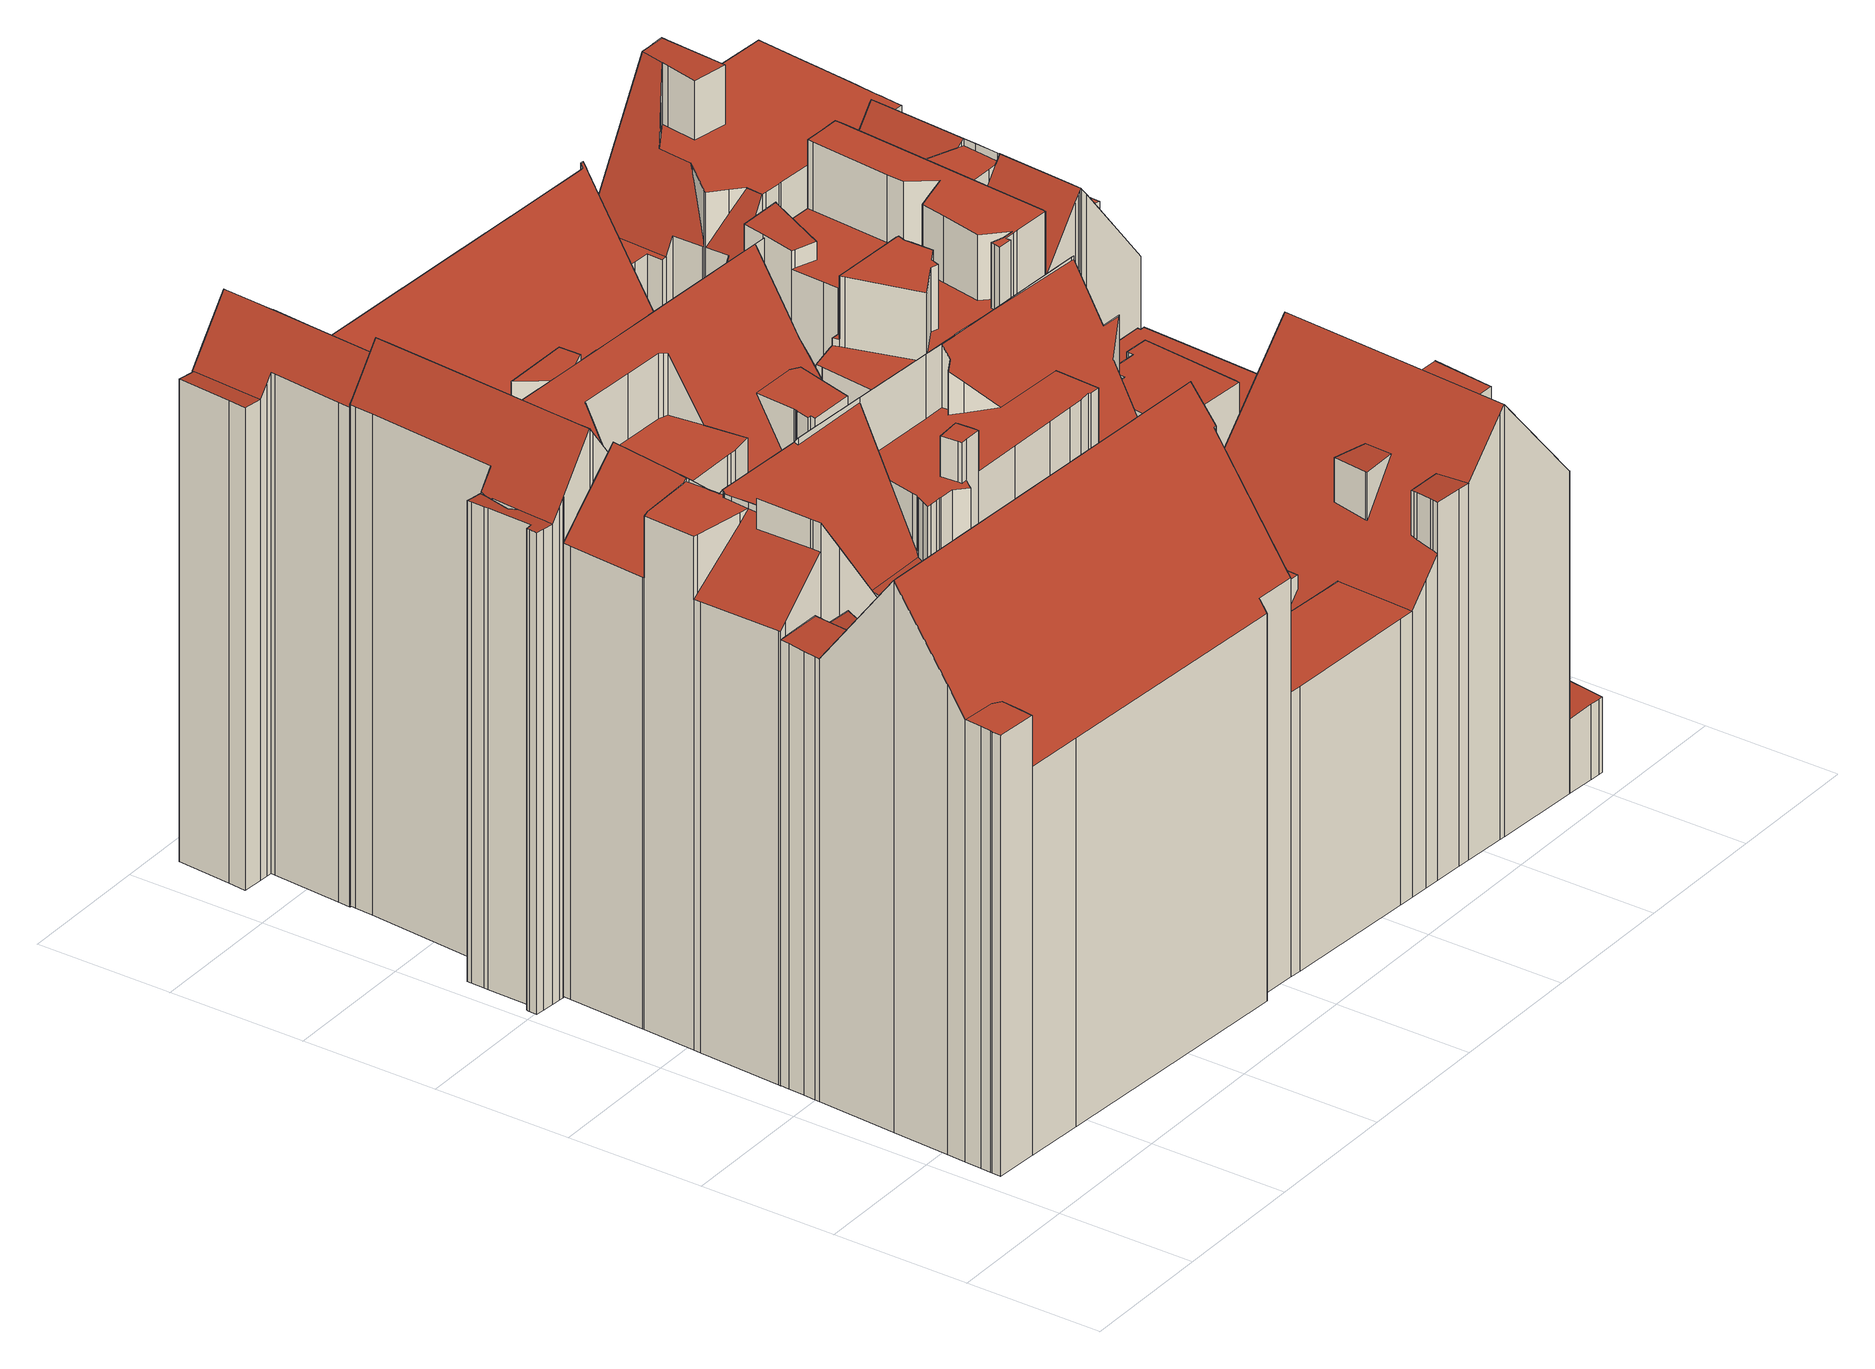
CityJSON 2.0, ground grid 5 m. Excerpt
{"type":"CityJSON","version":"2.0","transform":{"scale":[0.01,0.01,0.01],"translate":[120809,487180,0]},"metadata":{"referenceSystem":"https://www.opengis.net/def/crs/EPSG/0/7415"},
"CityObjects":{
"building1":{"type":"Building","attributes":{"dak_type":"slanted","data_area":210.76,"data_coverage":0.915,"geconstateerd":false,"gid":16989289,"h_dak_50p":15.91,"h_dak_70p":17.53,"h_dak_max":20.95,"h_dak_min":1.44,"h_maaiveld":0.892,"kas_warenhuis":false,"lod11_replace":false,"ondergronds_type":"above ground","oorspronkelijkbouwjaar":1005,"pw_actueel":"yes","pw_bron":"ahn3","reconstructie_methode":"tudelft3d-geoflow","reconstruction_skipped":false,"rmse_lod12":4.24,"rmse_lod13":2.65,"rmse_lod22":0.837,"rn":1,"status":"Pand in gebruik","t_run":390.09,"val3dity_codes_lod12":"[]","val3dity_codes_lod13":"[]","val3dity_codes_lod22":"[104]"},"children":["building1-1"]},
"building1-1":{"type":"BuildingPart","parents":["building1"],"geometry":[{"type":"MultiSurface","lod":"2.2","boundaries":[[[0,1,2,3,4,5,6,7,8,9,10,11,12,13,14,15,16,17,18,19,20,21,22,23,24,25,26,27,28,29,30,31,32,33,34,35,36,37,38,39,40,41,42,43,44,45,46,47,48,49,50,51,52,53,54,55,56,57,58,59,60,61,62,63,64,65,66,67]],[[68,10,9,69]],[[70,71,24,23,72]],[[73,74,75,76]],[[77,78,79,80]],[[81,44,43,82,83]],[[69,9,8,84]],[[85,86,38,37,87]],[[88,89,90,91]],[[92,93,94,90]],[[93,19,18,95]],[[96,15,14,97]],[[95,18,17,98]],[[99,46,45,100]],[[101,102,97,103]],[[103,97,14,13,104]],[[105,39,38,86]],[[106,16,15,96]],[[98,17,16,106]],[[107,50,49,108]],[[109,51,50,107]],[[110,41,40,111]],[[112,29,28,113]],[[114,57,56,115]],[[116,60,59,117]],[[118,119,120]],[[108,49,48,74,73]],[[121,35,34,122]],[[83,82,123,124]],[[124,123,125,126]],[[127,128,129]],[[130,61,60,116]],[[122,34,33,131]],[[131,33,32,132,133]],[[134,12,11,135]],[[135,11,10,68]],[[136,137,138,139]],[[132,32,31,140]],[[139,138,71,70]],[[141,25,24,71]],[[72,23,22,142]],[[143,90,144]],[[90,94,102,101]],[[115,56,55,145]],[[117,59,58,146]],[[147,148,62,61,130]],[[149,150,151]],[[104,13,12,134]],[[150,149,152,153]],[[84,8,7,154]],[[155,67,66,156]],[[157,52,51,109]],[[78,77,158]],[[159,6,5,79]],[[160,159,161,162]],[[163,164,154,165]],[[165,154,7,6,159,160]],[[166,167,4,3,168]],[[126,125,167,166]],[[80,79,5,4,167]],[[168,3,2,169]],[[82,43,42,170]],[[170,42,41,110]],[[171,30,29,112]],[[172,173,174,175]],[[140,31,30,171]],[[113,28,27,176]],[[133,132,137,136]],[[177,178,119,118]],[[162,161,164,163]],[[179,180,181,182]],[[183,184,185,186]],[[186,185,180,179]],[[187,188,189]],[[190,191,64,63,192]],[[175,174,148,147]],[[193,65,64,191]],[[192,63,62,148]],[[194,195,89,88]],[[196,21,20,197]],[[195,194,198]],[[142,22,21,196]],[[199,26,25,141]],[[176,27,26,199]],[[200,201,184,183]],[[188,187,201,200]],[[202,36,35,121]],[[146,58,57,114]],[[203,204,173,172]],[[205,206,207]],[[153,152,178,177]],[[182,181,86,85]],[[87,37,36,202]],[[208,0,67,155]],[[156,66,65,193]],[[209,1,0,208]],[[169,2,1,209]],[[128,127,191,190]],[[100,45,44,81]],[[145,55,54,210]],[[211,53,52,157]],[[210,54,53,211]],[[111,40,39,105]],[[212,213,214]],[[76,75,213,212]],[[74,48,47,215]],[[215,47,46,99]],[[207,206,216,217]],[[217,216,204,203]],[[197,20,19,93,92]],[[106,96,97,102,94,93,95,98]],[[108,73,76,212,214,218,219,211,157,109,107]],[[167,125,123,82,170,110,111,220,221,222,158,77,80]],[[153,177,118,120,151,150]],[[154,164,161,159,79,78,158,222,221,220,111,105,86,181,180,185,184,201,187,189,223,224,202,121,122,225,226,134,135,68,69,84],[178,152,149,151,120,119]],[[162,163,165,160]],[[198,194,88,227,144]],[[176,199,141,71,138,137,132,140,171,112,113]],[[188,200,183,186,179,182,85,87,202,224,223,189]],[[117,146,114,115,228,229,205,207,217,203,172,175,147,130,116]],[[206,205,229,228,115,145,230,231,168,169,209,208,155,156,193,191,127,129,216]],[[214,213,75,74,215,99,100,81,83,124,126,166,168,231,230,145,210,211,219,218]],[[190,192,148,174,173,204,216,129,128]],[[197,92,90,89,195,198,144,90,101,103,104,134,226,225,122,131,133,136,139,70,72,142,196]]],"semantics":{"surfaces":[{"type":"GroundSurface"},{"type":"WallSurface","on_footprint_edge":true},{"type":"WallSurface","on_footprint_edge":false},{"type":"RoofSurface"}],"values":[0,1,1,2,2,1,1,1,2,2,1,1,1,1,2,1,1,1,1,1,1,1,1,1,1,2,1,1,2,2,2,1,1,1,1,1,2,1,2,1,1,2,2,1,1,1,2,1,2,1,1,1,2,1,2,2,1,1,2,1,1,1,1,1,2,1,1,2,2,2,2,2,2,2,1,2,1,1,2,1,2,1,1,1,2,2,1,1,2,2,2,2,1,1,1,1,1,2,1,1,1,1,1,2,2,1,1,2,2,1,3,3,3,3,3,3,3,3,3,3,3,3,3,3]}}]},
"building2":{"type":"Building","attributes":{"dak_type":"slanted","data_area":199.81,"data_coverage":0.875,"geconstateerd":false,"gid":16989379,"h_dak_50p":15.68,"h_dak_70p":17.5,"h_dak_max":20.06,"h_dak_min":6.24,"h_maaiveld":0.885,"kas_warenhuis":false,"lod11_replace":false,"ondergronds_type":"above ground","oorspronkelijkbouwjaar":1005,"pw_actueel":"yes","pw_bron":"ahn3","reconstructie_methode":"tudelft3d-geoflow","reconstruction_skipped":false,"rmse_lod12":3.67,"rmse_lod13":1.91,"rmse_lod22":0.669,"rn":1,"status":"Pand in gebruik","t_run":453.06,"val3dity_codes_lod12":"[]","val3dity_codes_lod13":"[]","val3dity_codes_lod22":"[]"},"children":["building2-1"]},
"building2-1":{"type":"BuildingPart","parents":["building2"],"geometry":[{"type":"Solid","lod":"2.2","boundaries":[[[[232,233,234,235,236,237,238,239,240,241,242,243,244,245,246,247,248,249,250,251,252,253,254,255,256,257,258,259,260,261,262,263,264,265,266,267,268,269,270,271,272,273,274,275,276,277,278,279,280,281,282,283,284,285,286,287,288,289,290,291,292,293,294,295,296,297,298,299,300,301,302]],[[303,270,269,304]],[[305,296,295,306]],[[307,308,306,309]],[[310,264,263,311]],[[312,298,297,313]],[[314,292,291,315]],[[316,284,283,317]],[[318,251,250,319]],[[315,291,290,320]],[[321,289,288,322]],[[323,275,274,324]],[[317,283,282,325]],[[326,327,328]],[[327,326,329,330]],[[331,278,277,332]],[[330,329,271,270,303]],[[333,273,272,334]],[[324,274,273,333]],[[334,272,271,329]],[[335,276,275,323]],[[332,277,276,335]],[[336,281,280,337]],[[338,252,251,318]],[[339,340,341]],[[308,307,328]],[[342,293,292,314]],[[343,294,293,342]],[[344,343,345,346]],[[346,345,337,347]],[[325,282,281,336]],[[348,279,278,331]],[[347,337,280,279,348]],[[349,286,285,350]],[[351,352,304,353]],[[354,355,237,236,356,357]],[[358,359,355,354]],[[353,304,269,268,360]],[[361,267,266,362]],[[363,364,365,366]],[[367,368,369]],[[360,268,267,361]],[[370,371,372,373]],[[374,375,376,377]],[[378,379,375,374]],[[380,381,382,383]],[[384,261,260,382]],[[385,386,387]],[[388,389,390,391]],[[392,242,241,393]],[[394,243,242,392]],[[395,299,298,312]],[[313,297,296,305]],[[309,306,295,294,343,344]],[[393,241,240,396]],[[397,254,253,398]],[[399,287,286,349]],[[377,376,400,401]],[[401,400,396,402]],[[402,396,240,239,403]],[[391,390,404,405]],[[406,257,256,407]],[[398,253,252,338]],[[386,385,381,380]],[[408,409,410,411]],[[366,365,371,370]],[[412,413,414,415]],[[416,417,418,419]],[[403,239,238,389,388]],[[420,421,246,245,422,423]],[[424,247,246,421]],[[411,410,421,420]],[[425,426,427]],[[428,429,430,431]],[[389,238,237,355]],[[432,433,359,358]],[[434,435,436,426,425]],[[437,438,427]],[[439,440,441]],[[442,443,444]],[[373,372,445,446]],[[419,418,255,254,397]],[[407,256,255,418]],[[447,448,449]],[[319,250,249,450]],[[368,367,451]],[[436,435,452]],[[320,290,289,321]],[[453,259,258,448,447]],[[454,248,247,424]],[[450,249,248,454]],[[409,408,452]],[[455,456,457,458]],[[459,460,461,462]],[[415,414,460,459]],[[340,339,463,464]],[[405,404,465,466]],[[467,244,243,394]],[[322,288,287,399]],[[462,461,468,469]],[[470,471,472,473]],[[446,445,379,378]],[[473,472,417,416]],[[474,475,476,477]],[[475,478,479,480]],[[471,470,481]],[[482,262,261,384]],[[311,263,262,482]],[[483,265,264,310]],[[350,285,284,316]],[[362,266,265,483]],[[484,485,486,487]],[[488,489,487,490]],[[491,492,429,428]],[[493,491,494,495]],[[496,497,489,488]],[[498,302,301,499]],[[500,232,302,498]],[[431,430,501,502]],[[499,301,300,503]],[[383,382,260,259,453]],[[448,258,257,406]],[[364,363,504]],[[443,442,504]],[[440,439,442]],[[477,476,369]],[[466,465,505]],[[433,432,506]],[[507,508,509,510]],[[502,501,508,507]],[[503,300,299,395]],[[435,434,511]],[[352,351,451]],[[512,513,497,496]],[[490,487,486,492,491,493]],[[514,234,233,515]],[[515,233,232,500]],[[516,517,518,519]],[[519,518,520]],[[521,522,478,475,474]],[[480,479,517,516]],[[523,524,525]],[[526,527,524,523]],[[510,509,527,526]],[[423,422,528,529]],[[422,245,244,467]],[[529,528,530,531]],[[531,530,445]],[[532,235,234,514]],[[356,236,235,532]],[[469,468,533,534]],[[534,533,485,484]],[[495,494,535,536]],[[536,535,537,538]],[[538,537,513,512]],[[357,356,539,540]],[[541,542,543,413,412]],[[540,539,543,542]],[[544,545,542,541]],[[546,547,548,549]],[[549,548,545,544]],[[458,457,547,546]],[[550,463,551]],[[456,455,551]],[[438,437,441]],[[464,463,550,522,521]],[[316,317,325,336,337,345,343,342,314,315,320,321,322,399,349,350]],[[309,344,346,347,348,331,332,335,323,324,333,334,329,326,328,307]],[[477,369,368,451,351,353,360,361,362,483,310,311,482,384,382,381,385,387,552,553,449,448,406,407,418,417,472,471,481,438,441,440,554,341,340,464,521,474]],[[435,511,555,556,398,338,318,319,450,454,424,421,410,409,452]],[[473,416,419,397,398,556,555,511,434,425,427,438,481,470]],[[449,553,552,387,386,380,383,453,447]],[[364,504,442,439,441,437,427,426,436,452,408,411,420,423,529,531,445,372,371,365]],[[374,377,401,402,403,388,391,405,466,505,557,558,444,443,504,363,366,370,373,446,378]],[[433,506,559,548,547,457,456,551,463,339,341,554,440,442,444,558,557,505,465,404,390,389,355,359]],[[445,530,528,422,467,394,392,393,396,400,376,375,379]],[[486,485,533,468,461,460,414,413,543,539,356,532,514,515,500,498,499,503,395,312,313,305,306,308,328,327,330,303,304,352,451,367,369,476,475,480,516,519,520,560,525,524,527,509,508,501,430,429,492]],[[538,512,496,488,490,493,495,536]],[[357,540,542,545,548,559,506,432,358,354]],[[546,549,544,541,412,415,459,462,469,534,484,487,489,497,513,537,535,494,491,428,431,502,507,510,526,523,525,560,520,518,517,479,478,522,550,551,455,458]]]],"semantics":{"surfaces":[{"type":"GroundSurface"},{"type":"WallSurface","on_footprint_edge":true},{"type":"WallSurface","on_footprint_edge":false},{"type":"RoofSurface"}],"values":[[0,1,1,2,1,1,1,1,1,1,1,1,1,2,2,1,1,1,1,1,1,1,1,1,2,2,1,1,2,2,1,1,1,1,2,1,2,1,1,2,2,1,2,2,2,2,1,2,2,1,1,1,1,1,1,1,1,2,2,1,2,1,1,2,2,2,2,2,1,1,1,2,2,2,1,2,2,2,2,2,2,1,1,2,1,2,2,1,1,1,1,2,2,2,2,2,2,1,1,2,2,2,2,2,2,2,1,1,1,1,1,2,2,2,2,2,1,1,2,1,1,1,2,2,2,2,2,2,2,2,1,2,2,2,2,1,1,2,2,2,2,2,2,2,2,1,2,2,1,1,2,2,2,2,2,2,2,2,2,2,2,2,2,2,2,2,3,3,3,3,3,3,3,3,3,3,3,3,3,3]]}}]},
"building3":{"type":"Building","attributes":{"dak_type":"slanted","data_area":208.87,"data_coverage":0.884,"geconstateerd":false,"gid":16989397,"h_dak_50p":15.96,"h_dak_70p":17.57,"h_dak_max":20.98,"h_dak_min":1.79,"h_maaiveld":0.831,"kas_warenhuis":false,"lod11_replace":false,"ondergronds_type":"above ground","oorspronkelijkbouwjaar":1760,"pw_actueel":"yes","pw_bron":"ahn3","reconstructie_methode":"tudelft3d-geoflow","reconstruction_skipped":false,"rmse_lod12":3.28,"rmse_lod13":2.47,"rmse_lod22":0.468,"rn":1,"status":"Pand in gebruik","t_run":621.15,"val3dity_codes_lod12":"[]","val3dity_codes_lod13":"[]","val3dity_codes_lod22":"[]"},"children":["building3-1"]},
"building3-1":{"type":"BuildingPart","parents":["building3"],"geometry":[{"type":"Solid","lod":"2.2","boundaries":[[[[561,562,563,564,565,566,567,568,569,570,571,572,573,574,575,576,577,578,579,580,581,582,583,584,585,586,587,588,589,590,591,592,593,594,595,596,597,598,599,600,601,602,603,604,605,606,607,608,609,610,611,612,613,614,615,616,617,618,619,620,621,622,623,624,625,626,627,628,629,630,631,632,633,634,635,636,637,638,639,640,641,642,643,644,645,646,647,648,649,650,651,652,653,654,655,656,657,658,659,660,661,662,663,664,665,666,667,668,669],[670,671,672]],[[673,577,576,674]],[[675,578,577,673]],[[676,677,678]],[[679,660,659,680]],[[681,563,562,682]],[[683,666,665,684]],[[685,686,642,641,687]],[[688,689,690]],[[691,598,597,692]],[[693,619,618,694]],[[695,696,636,635,697]],[[698,630,629,699]],[[700,701,702]],[[703,704,705,706]],[[707,594,593,708,709]],[[710,607,606,711]],[[712,588,587,713]],[[714,715,716,717]],[[718,719,720,721]],[[677,676,722,723]],[[724,624,623,725]],[[726,698,727,728]],[[729,599,598,691]],[[730,731,696,695]],[[732,733,704,703]],[[734,735,736,737]],[[738,739,678]],[[740,661,660,679]],[[741,742,743]],[[744,745,746,747]],[[748,574,573,746]],[[749,570,569,750]],[[723,722,751,752]],[[753,754,755,756]],[[757,582,581,754,753]],[[754,581,580,758]],[[759,760,761,762]],[[763,764,760,759]],[[764,565,564,761]],[[765,766,767,768]],[[768,767,595,594,707]],[[769,770,676]],[[770,769,654,653,771]],[[772,773,774]],[[775,772,776]],[[777,644,643,778]],[[779,571,570,749]],[[750,569,568,780]],[[781,712,782,783]],[[784,589,588,712,781]],[[709,708,785,786]],[[708,593,592,787]],[[788,648,647,789]],[[790,791,639,638,792]],[[692,597,596,793]],[[794,795,689,688]],[[796,600,599,729]],[[797,798,799]],[[800,609,608,801]],[[802,610,609,800]],[[803,602,601,804]],[[801,608,607,710]],[[684,665,664,805]],[[805,664,663,806]],[[682,562,561,807]],[[808,603,602,803]],[[680,659,658,809]],[[747,746,573,572,810]],[[810,572,571,779]],[[811,812,813,814]],[[815,816,817,818]],[[819,820,816,815]],[[821,822,823]],[[824,825,826,827]],[[828,829,825,824]],[[830,831,832]],[[833,834,835,836]],[[837,838,690]],[[839,840,841,842]],[[843,844,845,846]],[[847,667,666,683]],[[848,662,661,740]],[[849,850,851,852]],[[853,669,668,854]],[[806,663,662,848]],[[855,651,650,856]],[[752,751,857,858]],[[858,857,859,860]],[[827,826,820,819]],[[789,647,646,817]],[[818,817,646,645,861,862]],[[831,830,829,828]],[[840,839,702]],[[756,755,812,811]],[[699,629,628,863]],[[864,865,866,867]],[[862,861,868,869]],[[861,645,644,777]],[[870,871,872]],[[865,864,872]],[[814,813,686,685]],[[873,874,875,876]],[[687,641,640,877]],[[878,879,798,797]],[[880,611,610,802]],[[881,612,611,880]],[[882,883,759]],[[884,885,886,887]],[[694,618,617,888]],[[889,890,888,891]],[[892,620,619,693]],[[893,590,589,784]],[[786,785,844,843]],[[894,591,590,893]],[[674,576,575,895]],[[896,897,838,837]],[[898,899,900,901]],[[902,903,745,744]],[[904,905,906,907]],[[908,909,910,883,882]],[[899,670,672,733,732]],[[911,616,615,912]],[[780,568,567,913]],[[914,915,916,917]],[[713,587,586,918]],[[783,782,915,914]],[[919,920,834,833]],[[921,632,631,922]],[[877,640,639,791]],[[923,778,643,642,686]],[[924,925,731,730]],[[926,585,584,927]],[[928,929,920,919]],[[836,835,930,931]],[[885,932,890,889]],[[933,657,656,719,718]],[[934,787,592,591,894]],[[917,916,787,934]],[[935,936,937,932,885,884]],[[883,910,850,849]],[[938,939,940,941]],[[942,943,605,604,944]],[[706,705,943,942]],[[901,900,879,878]],[[922,631,630,698,726]],[[945,627,626,946]],[[947,625,624,724]],[[863,628,627,945]],[[804,601,600,796]],[[948,655,654,769]],[[946,626,625,947]],[[949,950,937,936]],[[936,935,951]],[[711,606,605,943]],[[931,930,715,714]],[[809,658,657,933]],[[719,656,655,948]],[[918,586,585,926]],[[952,953,929,928]],[[954,955,925,924]],[[956,957,958,959]],[[959,958,955,954]],[[960,634,633,961]],[[697,635,634,960]],[[961,633,632,921]],[[854,668,667,847]],[[852,851,909,908]],[[962,637,636,696]],[[807,561,669,853]],[[963,964,965,966]],[[758,580,579,965]],[[721,720,743]],[[867,866,905,904]],[[967,968,774]],[[869,868,822,821]],[[941,940,969,970]],[[846,845,939,938]],[[971,621,620,892]],[[860,859,773,772,775]],[[972,788,968,967]],[[891,888,617,616,911]],[[950,622,621,971]],[[725,623,622,950,949]],[[966,965,579,578,675]],[[907,906,964,963]],[[793,596,595,767]],[[973,974,975,766,765]],[[976,794,974,973]],[[876,875,897,896]],[[927,584,583,977,978]],[[977,583,582,757]],[[978,977,979,716]],[[717,716,979,980,981]],[[944,604,603,808]],[[733,672,671,982]],[[983,982,671,670,899,898]],[[984,614,613,985]],[[985,613,612,881]],[[701,700,975,974]],[[903,902,986]],[[842,841,874,873]],[[987,912,615,614,984,988]],[[742,741,986]],[[871,870,778,923]],[[989,990,791,790]],[[981,980,991,992,993]],[[992,991,990,989]],[[993,992,994,995]],[[996,997,953,952]],[[998,999,997,996]],[[995,994,999,998]],[[728,727,1000,1001]],[[856,650,649,1002]],[[1002,649,648,788,972]],[[1001,1000,795,794,976]],[[895,575,574,748]],[[1003,652,651,855]],[[988,984,982,983]],[[887,886,1004,1005]],[[739,738,1006,1007]],[[1005,1004,1008,1009]],[[1009,1008,912,987]],[[771,653,652,1003]],[[1010,1011,1012,1013]],[[1014,1015,1011,1010]],[[1016,1017,1015,1014]],[[1013,1012,1017,1016]],[[792,638,637,962]],[[1018,1019,957,956]],[[970,969,1019,1018]],[[1007,1006,735,734]],[[737,736,1020,1021]],[[1021,1020,776]],[[762,761,564,563,681]],[[1022,566,565,764,763]],[[913,567,566,1022]],[[764,761,760]],[[853,854,847,683,684,805,806,848,1023,1024,852,908,882,759,762,681,682,807]],[[783,914,917,934,894,893,784,781]],[[887,1005,1009,987,988,983,898,901,878,797,799,1025,1026,951,935,884]],[[846,938,941,970,1018,956,959,954,924,730,695,697,960,961,921,922,726,728,1001,976,973,765,768,707,709,786,843]],[[909,851,850,910]],[[869,821,823,1027,832,831,828,824,827,819,815,818,862]],[[950,971,892,693,694,888,890,932,937]],[[964,906,905,866,865,872,871,923,686,813,812,755,754,758,965]],[[690,838,897,875,874,841,840,702,701,974,794,688]],[[1028,842,873,876,896,1029,946,947,724,725,949,936,951,1026,1025,799,798,879,900,899,732,703,706,942,944,808,803,804,796,729]],[[691,692,793,767,766,975,700,702,839,842,1028,729]],[[1030,1031,1032,1033,1034,1035,1036,809,933,718,721,743,742,986,902,744,747,810,1037,1038]],[[864,867,904,907,963,1039,1040,1041,1042,1043,1044,1045,1046,1047,1048,1049,741,743,720,719,948,769,676,678,739,1007,734,737,1021,776,772,774,968,788,789,817,816,820,826,825,829,830,832,1027,823,822,868,861,777,778,870,872]],[[990,991,980,979,977,757,753,756,811,814,685,687,877,791]],[[995,998,996,952,928,919,833,836,931,714,717,981,993]],[[946,1029,896,837,690,689,795,1000,727,698,699,863,945]],[[1003,855,856,1002,972,967,774,773,859,857,751,722,676,770,771]],[[1045,1044,1043,1042,1041,1040,1039,963,966,675,673,674,895,748,746,745,903,986,741,1049,1048,1047,1046],[1017,1012,1011,1015]],[[982,984,985,881,880,802,800,801,710,711,943,705,704,733]],[[1008,1004,886,885,889,891,911,912]],[[1013,1016,1014,1010]],[[1019,969,940,939,845,844,785,708,787,916,915,782,712,713,918,926,927,978,716,715,930,835,834,920,929,953,997,999,994,992,989,790,792,962,696,731,925,955,958,957]],[[738,678,677,723,752,858,860,775,776,1020,736,735,1006]],[[1024,1023,848,740,679,680,809,1036,1035,1034,1033,1032,1031,1030,1038,1037,810,779,749,750,780,913,1022,763,759,883,849,852]]]],"semantics":{"surfaces":[{"type":"GroundSurface"},{"type":"WallSurface","on_footprint_edge":true},{"type":"WallSurface","on_footprint_edge":false},{"type":"RoofSurface"}],"values":[[0,1,1,2,1,1,1,1,2,1,1,1,1,2,2,1,1,1,2,2,2,1,2,1,2,2,2,2,1,2,2,1,1,2,2,1,1,2,2,1,2,1,2,1,2,2,1,1,1,2,1,2,1,1,1,1,2,1,2,1,1,1,1,1,1,1,1,1,1,1,2,2,2,2,2,2,2,2,2,2,2,1,1,2,1,1,1,2,2,2,1,1,2,2,2,1,2,2,1,2,2,2,2,1,2,1,1,2,2,1,2,1,1,2,1,1,2,2,2,2,2,1,1,1,2,1,2,2,1,1,1,2,1,2,2,2,1,1,2,2,2,2,1,2,2,1,1,1,1,1,1,1,2,2,1,2,1,1,1,2,2,2,2,1,1,1,1,2,1,1,2,1,2,2,2,2,2,2,1,2,2,1,1,1,1,2,1,2,2,2,1,1,2,2,1,1,1,1,1,2,2,2,1,2,2,2,2,2,2,2,2,2,2,1,1,2,1,1,2,2,2,2,2,1,2,2,2,2,1,2,2,2,2,2,1,1,1,3,3,3,3,3,3,3,3,3,3,3,3,3,3,3,3,3,3,3,3,3,3,3,3,3]]}}]},
"building4":{"type":"Building","attributes":{"dak_type":"slanted","data_area":130.17,"data_coverage":0.821,"geconstateerd":false,"gid":16989395,"h_dak_50p":16.75,"h_dak_70p":17.5,"h_dak_max":20.63,"h_dak_min":3.57,"h_maaiveld":0.771,"kas_warenhuis":false,"lod11_replace":false,"ondergronds_type":"above ground","oorspronkelijkbouwjaar":1740,"pw_actueel":"yes","pw_bron":"ahn3","reconstructie_methode":"tudelft3d-geoflow","reconstruction_skipped":false,"rmse_lod12":3.23,"rmse_lod13":1.93,"rmse_lod22":0.329,"rn":1,"status":"Pand in gebruik","t_run":379.71,"val3dity_codes_lod12":"[]","val3dity_codes_lod13":"[]","val3dity_codes_lod22":"[]"},"children":["building4-1"]},
"building4-1":{"type":"BuildingPart","parents":["building4"],"geometry":[{"type":"Solid","lod":"2.2","boundaries":[[[[1050,1051,1052,1053,1054,1055,1056,1057,1058,1059,1060,1061,1062,1063,1064,1065,1066,1067,1068,1069,1070,1071,1072,1073,1074,1075,1076,1077,1078,1079,1080,1081,1082,1083,1084,1085,1086,1087,1088,1089,1090,1091,1092,1093,1094,1095,1096,1097,1098,1099,1100,1101,1102,1103,1104,1105,1106,1107,1108,1109,1110,1111,1112,1113,1114,1115,1116,1117,1118,1119,1120,1121,1122,1123,1124,1125,1126,1127,1128,1129,1130]],[[1131,1056,1055,1132]],[[1132,1055,1054,1133]],[[1134,1135,1136,1137,1138]],[[1135,1059,1058,1139]],[[1140,1141,1142,1143]],[[1144,1107,1106,1142]],[[1145,1130,1129,1146]],[[1147,1148,1149,1150]],[[1146,1129,1128,1151]],[[1152,1089,1088,1153]],[[1153,1088,1087,1154]],[[1155,1064,1063,1156]],[[1157,1127,1126,1158]],[[1159,1086,1085,1160]],[[1160,1085,1084,1161]],[[1162,1095,1094,1163]],[[1164,1082,1081,1165]],[[1166,1072,1071,1167]],[[1168,1169,1170,1171]],[[1172,1173,1174,1175]],[[1176,1116,1115,1177]],[[1178,1076,1075,1179]],[[1175,1174,1158]],[[1180,1181,1182,1183]],[[1158,1126,1125,1184]],[[1151,1128,1127,1157]],[[1185,1120,1119,1186,1187]],[[1188,1102,1101,1149]],[[1189,1190,1191]],[[1192,1193,1194]],[[1154,1087,1086,1159]],[[1195,1196,1197,1198]],[[1199,1103,1102,1188]],[[1200,1201,1202,1203]],[[1204,1124,1123,1205]],[[1206,1077,1076,1178]],[[1207,1070,1069,1208]],[[1209,1210,1211,1212]],[[1133,1054,1053,1213]],[[1214,1057,1056,1131]],[[1215,1061,1060,1216]],[[1138,1137,1217]],[[1216,1060,1059,1135,1134]],[[1218,1219,1190,1189]],[[1139,1058,1057,1214]],[[1220,1221,1109,1108,1222,1223]],[[1224,1225,1221,1220]],[[1222,1108,1107,1144]],[[1226,1227,1225,1224]],[[1228,1097,1096,1229]],[[1230,1231,1232,1233]],[[1234,1090,1089,1152]],[[1235,1236,1237,1238]],[[1212,1211,1239,1240]],[[1241,1242,1219,1218]],[[1243,1244,1245]],[[1246,1062,1061,1215]],[[1247,1065,1064,1155]],[[1233,1232,1248,1249]],[[1250,1251,1231,1230]],[[1223,1222,1141,1140]],[[1252,1117,1116,1176]],[[1177,1115,1114,1253]],[[1254,1112,1111,1255]],[[1253,1114,1113,1256]],[[1186,1119,1118,1196,1195]],[[1187,1186,1257,1258]],[[1249,1248,1148,1147]],[[1259,1104,1103,1199]],[[1260,1105,1104,1259]],[[1261,1262,1099,1098,1263]],[[1264,1265,1266,1267]],[[1183,1182,1262,1261]],[[1244,1243,1268]],[[1137,1136,1210,1209]],[[1269,1080,1079,1270]],[[1271,1092,1091,1170]],[[1238,1237,1169,1168]],[[1171,1170,1091,1090,1234]],[[1163,1094,1093,1239]],[[1240,1239,1093,1092,1271]],[[1272,1068,1067,1273]],[[1274,1074,1073,1275]],[[1275,1073,1072,1166]],[[1143,1142,1106,1105,1260]],[[1276,1122,1121,1277]],[[1273,1067,1066,1278]],[[1277,1121,1120,1185]],[[1279,1100,1099,1262]],[[1278,1066,1065,1247]],[[1258,1257,1280,1281]],[[1156,1063,1062,1246]],[[1282,1050,1130,1145]],[[1283,1284,1285,1286]],[[1193,1192,1242,1241]],[[1167,1071,1070,1207,1287]],[[1287,1207,1288,1289]],[[1290,1282,1173,1172]],[[1184,1125,1124,1204]],[[1281,1280,1201,1200]],[[1291,1292,1293,1294]],[[1256,1113,1112,1254]],[[1255,1111,1110,1295]],[[1296,1297,1181,1180]],[[1150,1149,1101,1100,1279]],[[1161,1084,1083,1298]],[[1165,1081,1080,1269]],[[1270,1079,1078,1299]],[[1298,1083,1082,1164]],[[1299,1078,1077,1206]],[[1179,1075,1074,1274]],[[1300,1301,1265,1264]],[[1302,1303,1304,1305]],[[1305,1304,1297,1296]],[[1267,1266,1303,1302]],[[1263,1098,1097,1228]],[[1205,1123,1122,1276]],[[1306,1307,1284,1283]],[[1213,1053,1052,1308]],[[1309,1310,1191]],[[1311,1312,1051,1050,1282,1290]],[[1286,1285,1312,1311]],[[1308,1052,1051,1312]],[[1301,1300,1313]],[[1307,1306,1314]],[[1289,1288,1310,1309]],[[1294,1293,1227,1226]],[[1208,1069,1068,1272]],[[1203,1202,1251,1250]],[[1295,1110,1109,1221]],[[1198,1197,1292,1291]],[[1196,1118,1117,1252]],[[1229,1096,1095,1162]],[[1236,1235,1194]],[[1141,1222,1144,1142]],[[1240,1271,1170,1169,1237,1236,1194,1193,1241,1218,1315,1316,1317,1318,1217,1137,1209,1212]],[[1173,1282,1145,1146,1151,1157,1158,1174]],[[1298,1164,1319,1159,1160,1161]],[[1179,1274,1275,1320,1245,1244,1268,1321,1152,1153,1154,1159,1319,1164,1165,1269,1270,1299,1206,1178]],[[1263,1228,1229,1322,1267,1302,1305,1296,1180,1183,1261]],[[1323,1314,1306,1283,1286,1311,1290,1172,1175,1158,1184,1204,1205,1276,1277,1185,1187,1258,1281,1200,1203,1250,1230,1233,1249,1147,1150,1279,1262,1182,1181,1297,1304,1303,1266,1265,1301,1313]],[[1133,1324,1325,1326,1163,1239,1211,1210,1136,1135,1139,1214,1131,1132]],[[1309,1191,1190,1219,1242,1192,1194,1235,1238,1168,1171,1234,1152,1321,1268,1243,1245,1320,1275,1166,1167,1287,1289]],[[1323,1313,1300,1264,1267,1322,1229,1162,1163,1326,1325,1324,1133,1213,1308,1312,1285,1284,1307,1314]],[[1202,1201,1280,1257,1186,1195,1198,1291,1294,1226,1224,1220,1223,1140,1143,1260,1259,1199,1188,1149,1148,1248,1232,1231,1251]],[[1191,1310,1288,1207,1208,1272,1273,1278,1247,1155,1156,1246,1215,1216,1134,1138,1217,1318,1317,1316,1315,1218,1189]],[[1293,1292,1197,1196,1252,1176,1177,1253,1256,1254,1255,1295,1221,1225,1227]]]],"semantics":{"surfaces":[{"type":"GroundSurface"},{"type":"WallSurface","on_footprint_edge":true},{"type":"WallSurface","on_footprint_edge":false},{"type":"RoofSurface"}],"values":[[0,1,1,2,1,2,1,1,2,1,1,1,1,1,1,1,1,1,1,2,2,1,1,2,2,1,1,1,1,2,2,1,2,1,2,1,1,1,2,1,1,1,2,1,2,1,1,2,1,2,1,2,1,2,2,2,2,1,1,2,2,2,1,1,1,1,1,2,2,1,1,1,2,2,2,2,1,1,2,1,1,1,1,1,1,1,1,1,1,1,1,2,1,1,2,2,1,2,2,1,2,2,1,1,2,1,1,1,1,1,1,1,2,2,2,2,1,1,2,1,2,1,2,1,2,2,2,2,1,2,1,2,1,1,2,3,3,3,3,3,3,3,3,3,3,3,3,3]]}}]}
},
"vertices":[
[1589,945,89],[1582,856,89],[1565,602,89],[1565,592,89],[1569,499,89],[1965,464,89],[1972,580,89],[1989,852,89],[1998,1001,89],[2019,1000,89],[2020,1010,89],[2021,1028,89],[2643,987,89],[2708,983,89],[2989,964,89],[3135,955,89],[3135,952,89],[3123,774,89],[2972,784,89],[2963,633,89],[2947,404,89],[2931,405,89],[2945,369,89],[2940,285,89],[2944,285,89],[2981,282,89],[3065,277,89],[3059,251,89],[3089,253,89],[3078,94,89],[3062,95,89],[3022,98,89],[2917,105,89],[2914,105,89],[2593,126,89],[2573,127,89],[2419,138,89],[2368,141,89],[2265,148,89],[2208,152,89],[2138,156,89],[2081,160,89],[1581,193,89],[1537,196,89],[1382,206,89],[1380,178,89],[1380,176,89],[433,238,89],[218,252,89],[61,262,89],[63,295,89],[63,301,89],[66,339,89],[69,401,89],[74,472,89],[86,682,89],[103,974,89],[104,991,89],[107,1035,89],[111,1095,89],[112,1126,89],[125,1125,89],[285,1115,89],[333,1111,89],[447,1104,89],[462,1103,89],[1594,1028,89],[1593,1012,89],[2020,1010,938],[2019,1000,938],[2944,285,1241],[2944,285,372],[2940,285,1246],[218,252,1687],[218,252,1500],[222,301,1569],[222,301,1689],[2106,451,1126],[2106,451,1072],[1965,464,907],[1965,464,1125],[1382,206,1539],[1537,196,1122],[1537,196,1538],[1998,1001,913],[2265,148,1462],[2265,148,1275],[2368,141,1458],[2926,416,1458],[2926,416,1274],[2951,634,1261],[2951,634,1458],[2963,633,1246],[2963,633,375],[2951,634,375],[2972,784,376],[3135,955,379],[2989,964,378],[3123,774,377],[1380,176,1496],[1380,178,1499],[2988,954,1242],[2988,954,378],[2989,964,1241],[2708,983,1587],[2208,152,1208],[3135,952,379],[63,295,1691],[61,262,1690],[63,301,1691],[2081,160,1127],[2138,156,1127],[3078,94,363],[3089,253,374],[104,991,1697],[103,974,1696],[112,1126,1708],[111,1095,1706],[2288,429,1460],[2288,429,1285],[2431,438,1452],[2573,127,1636],[2593,126,1659],[1538,217,1122],[1538,217,1568],[1558,500,1121],[1558,500,1968],[435,1082,1524],[435,1082,1654],[381,982,1664],[125,1125,1708],[2914,105,1263],[2917,105,359],[2917,105,1260],[2643,987,1667],[2021,1028,939],[2926,165,1253],[2926,165,363],[2938,246,369],[2938,246,1245],[3022,98,362],[2981,282,373],[2945,369,1246],[2951,634,1246],[2791,643,1457],[86,682,2093],[107,1035,1700],[285,1115,1712],[285,1115,1657],[2352,557,1353],[2352,557,1455],[2436,540,1451],[2305,566,1296],[2305,566,1457],[1989,852,911],[1593,1012,1528],[1594,1028,1505],[66,339,1693],[2153,447,1127],[1972,580,908],[1972,580,1125],[2114,571,1074],[2114,571,1126],[2133,838,1126],[2133,838,1080],[1989,852,1124],[1569,499,1968],[1569,499,1121],[1565,592,2099],[1565,602,2086],[1581,193,1122],[3062,95,362],[285,1086,1709],[285,1086,1659],[285,1091,1658],[285,1091,1710],[3059,251,373],[2288,435,1459],[2288,435,1286],[2270,178,1460],[2270,178,1280],[2269,170,1279],[2269,170,1461],[2283,250,1456],[2283,250,1290],[2281,238,1288],[2281,238,1457],[2301,262,1311],[2301,262,1454],[2420,261,1449],[447,1104,1652],[447,1104,1493],[333,1111,1655],[462,1103,1493],[2925,405,1458],[2925,405,1274],[2931,405,1267],[2947,404,1246],[2775,411,1458],[3065,277,375],[2285,263,1455],[2285,263,1292],[2419,138,1456],[285,985,1701],[285,985,1667],[284,962,1699],[285,967,1691],[285,967,1700],[1589,945,1619],[1582,856,1739],[74,472,1796],[69,401,1695],[228,372,1691],[228,372,1668],[199,390,1692],[433,238,1499],[291,985,1667],[291,985,1701],[75,400,1695],[72,400,1695],[2140,188,1127],[2142,226,1127],[2151,420,1127],[2419,192,1453],[2419,149,1455],[2594,145,1659],[2642,960,1666],[2951,634,1457],[111,974,1696],[126,973,1696],[94,682,2093],[103,681,2093],
[1231,1052,88],[1169,1056,88],[1091,1061,88],[976,1069,88],[923,1072,88],[741,1084,88],[600,1094,88],[401,1107,88],[310,1113,88],[135,1124,88],[112,1126,88],[113,1133,88],[131,1439,88],[132,1467,88],[144,1661,88],[144,1668,88],[160,1950,88],[162,1979,88],[166,1979,88],[293,1970,88],[382,1964,88],[409,1963,88],[426,1961,88],[600,1950,88],[661,1946,88],[809,1936,88],[837,1934,88],[940,1928,88],[1129,1915,88],[1233,1908,88],[1854,1867,88],[1966,1860,88],[2163,1847,88],[2161,1818,88],[2144,1570,88],[2135,1436,88],[2135,1432,88],[2135,1428,88],[2127,1312,88],[2207,1307,88],[2235,1305,88],[2236,1321,88],[2239,1368,88],[2322,1362,88],[2360,1360,88],[2361,1380,88],[2361,1386,88],[2371,1385,88],[2453,1380,88],[2459,1379,88],[2462,1429,88],[2474,1613,88],[2488,1821,88],[2489,1842,88],[2495,1841,88],[2918,1813,88],[3024,1806,88],[3023,1793,88],[3039,1792,88],[2985,965,88],[2977,965,88],[2725,982,88],[2418,1002,88],[2075,1025,88],[2021,1028,88],[2020,1005,88],[2019,1000,88],[1730,1019,88],[1643,1025,88],[1290,1048,88],[1254,1050,88],[2127,1312,1764],[2135,1428,1960],[2021,1028,1277],[2075,1025,1276],[2079,1054,1524],[2079,1054,1326],[2075,1025,1524],[2163,1847,1270],[1966,1860,1268],[2019,1000,1229],[2020,1005,1238],[2977,965,1132],[2985,965,1132],[2488,1821,1122],[2474,1613,1123],[293,1970,1865],[166,1979,1737],[3039,1792,1128],[3023,1793,1128],[3024,1806,1128],[2322,1362,1524],[2239,1368,1525],[2462,1429,1124],[2105,1258,1526],[2105,1258,1672],[2094,1172,1525],[2207,1307,1525],[2207,1307,1763],[2361,1386,1524],[2361,1380,1524],[2236,1321,1525],[2235,1305,1525],[2360,1360,1524],[2459,1379,1124],[2453,1380,1124],[382,1964,1956],[751,1504,1959],[751,1504,1985],[742,1512,1972],[2725,982,1129],[2418,1002,1126],[2418,1002,1519],[2420,1016,1126],[2420,1016,1520],[2453,1380,1523],[2371,1385,1524],[2495,1841,1122],[2489,1842,1122],[2126,1429,1972],[2126,1429,1960],[2135,1428,1972],[741,1084,1508],[741,1084,1253],[923,1072,1250],[923,1072,1511],[745,1111,1509],[745,1111,1298],[2135,1432,1966],[2135,1436,1960],[2144,1570,1735],[375,1522,1963],[375,1522,1955],[371,1522,1955],[371,1522,1969],[1545,1467,1971],[1545,1467,1967],[1542,1466,1969],[371,1516,1970],[371,1516,1955],[368,1489,1955],[368,1489,1972],[321,1362,2033],[321,1362,1921],[311,1152,1931],[311,1152,2037],[355,1348,1984],[355,1348,1955],[1129,1903,1502],[1129,1903,1279],[1129,1915,1259],[1129,1915,1502],[1233,1908,1260],[1125,1851,1366],[1125,1851,1502],[1121,1771,1501],[600,1094,1615],[600,1094,1256],[606,1121,1303],[606,1121,1608],[112,1126,1737],[135,1124,1760],[113,1133,1737],[1730,1019,1235],[310,1113,1932],[426,1961,1956],[409,1963,1982],[2918,1813,1127],[311,1143,1931],[311,1143,2037],[310,1113,2037],[401,1107,1905],[609,1138,1331],[609,1138,1605],[809,1936,1255],[661,1946,1254],[173,1669,1953],[173,1669,1756],[154,1664,1738],[154,1664,1953],[997,1174,1735],[997,1174,1427],[1024,1173,1428],[1024,1173,1735],[613,1901,1674],[613,1901,1334],[600,1950,1253],[600,1950,1702],[144,1661,1953],[144,1661,1728],[132,1467,1724],[132,1467,1953],[144,1668,1728],[383,1658,1968],[383,1658,1955],[383,1589,1955],[1430,1159,1733],[1430,1159,1443],[1609,1153,1450],[1609,1153,1732],[747,1122,1510],[747,1122,1317],[383,1670,1969],[383,1670,1968],[383,1670,1955],[383,1548,1955],[383,1548,1948],[383,1532,1955],[383,1532,1974],[383,1543,1955],[383,1521,1955],[383,1521,1952],[383,1519,1951],[362,1421,1955],[362,1421,1978],[837,1934,1504],[837,1934,1256],[940,1781,1502],[162,1979,1734],[1699,1457,1968],[371,1670,1955],[940,1928,1504],[160,1950,1733],[1014,1256,1737],[1014,1256,1566],[1011,1238,1536],[1011,1238,1737],[1042,1174,1735],[1042,1174,1432],[1046,1172,1429],[1046,1172,1735],[1062,1488,1962],[1062,1488,1980],[631,1245,1514],[631,1245,1578],[131,1439,1725],[1105,1170,1431],[1105,1170,1735],[641,1800,1616],[641,1800,1501],[654,1892,1344],[654,1892,1613],[1479,1469,1971],[1479,1469,1968],[1540,1465,1967],[1540,1465,1971],[1479,1469,1739],[1485,1441,1738],[1485,1441,1922],[632,1730,1618],[1854,1867,1266],[2161,1818,1318],[1158,1144,1734],[1158,1144,1392],[1178,1168,1434],[1178,1168,1734],[1155,1168,1881],[1155,1168,1734],[1178,1168,1882],[1242,1166,1734],[1242,1166,1436],[1242,1166,1883],[1240,1189,1734],[1240,1189,1884],[1154,1182,1882],[1154,1182,1735],[1254,1050,1244],[1290,1048,1243],[1231,1052,1244],[1712,1150,1453],[1712,1150,1731],[1643,1025,1236],[381,1522,1955],[638,1279,1570],[765,1239,1516],[1772,1148,1731],[1772,1148,1455],[1816,1152,1466],[1816,1152,1731],[388,1724,1971],[1146,1243,1884],[1146,1243,1736],[1091,1061,1247],[1169,1056,1245],[1455,1428,1897],[1455,1428,1738],[1495,1398,1737],[1495,1398,1849],[1590,1324,1735],[1398,1472,1974],[1398,1472,1739],[1862,1145,1731],[1862,1145,1459],[1867,1308,1734],[1823,1146,1731],[1823,1146,1457],[147,1464,1740],[147,1464,1953],[324,1428,1917],[324,1428,1955],[976,1069,1249],[1147,1130,1368],[1147,1130,1734],[1235,1238,1735],[1235,1238,1886],[1234,1247,1736],[1234,1247,1886],[938,1100,1298],[938,1100,1512],[977,1174,1735],[977,1174,1517],[977,1174,1426],[991,1200,1736],[991,1200,1519],[1010,1235,1736],[1010,1235,1532],[1006,1229,1521],[1006,1229,1736],[1062,1488,1741],[1035,1357,1739],[987,1778,1502],[957,1780,1502],[460,1528,1973],[403,1892,1979],[407,1946,1981],[450,1456,1851],[406,1497,1917],[928,1232,1519],[1668,1320,1735],
[71,2262,83],[72,2278,83],[90,2276,83],[135,2272,83],[138,2272,83],[186,2268,83],[225,2742,83],[230,2810,83],[232,2831,83],[245,2830,83],[299,2826,83],[358,2822,83],[548,2810,83],[607,2806,83],[1699,2734,83],[1873,2722,83],[1865,2593,83],[1742,2601,83],[1723,2308,83],[1715,2190,83],[1825,2183,83],[1893,2179,83],[1905,2178,83],[2107,2164,83],[2147,2162,83],[2158,2332,83],[2162,2391,83],[2170,2514,83],[2178,2627,83],[2182,2699,83],[2183,2702,83],[2337,2691,83],[2496,2681,83],[2552,2677,83],[2634,2672,83],[2675,2669,83],[2798,2661,83],[2801,2661,83],[2810,2660,83],[2819,2660,83],[2822,2659,83],[2998,2648,83],[3051,2644,83],[3077,2643,83],[3111,2640,83],[3316,2627,83],[3347,2625,83],[3346,2608,83],[3339,2499,83],[3335,2498,83],[3338,2482,83],[3336,2467,83],[3101,2483,83],[3099,2461,83],[3092,2345,83],[3071,2043,83],[3288,2028,83],[3307,2027,83],[3307,2020,83],[3293,1814,83],[3290,1814,83],[3042,1819,83],[3041,1805,83],[2773,1823,83],[2749,1824,83],[2746,1825,83],[2742,1825,83],[2731,1826,83],[2718,1827,83],[2571,1836,83],[2565,1837,83],[2429,1846,83],[2411,1847,83],[2376,1849,83],[2375,1833,83],[2321,1836,83],[2147,1848,83],[2106,1850,83],[1983,1859,83],[1955,1860,83],[1881,1865,83],[1816,1870,83],[1723,1876,83],[1661,1880,83],[1570,1886,83],[1409,1897,83],[1394,1898,83],[1180,1912,83],[1106,1917,83],[1094,1917,83],[1055,1920,83],[763,1939,83],[716,1942,83],[702,1943,83],[489,1957,83],[480,1958,83],[309,1969,83],[292,1970,83],[164,1979,83],[162,1979,83],[145,1980,83],[112,1983,83],[65,1987,83],[35,1990,83],[37,2020,83],[38,2030,83],[66,2033,83],[70,2199,83],[70,2212,83],[3093,2485,83],[3097,2470,83],[3098,2486,83],[1865,2593,1440],[1873,2722,1222],[1742,2601,1439],[708,1983,1269],[708,1983,1601],[734,2172,1597],[162,1979,1898],[164,1979,1902],[90,2276,1828],[72,2278,1830],[38,2030,1832],[37,2020,1832],[1816,1870,1448],[1816,1870,1358],[1881,1865,1472],[2718,2152,1737],[2718,2152,1695],[2749,2150,1738],[2801,2661,1753],[2798,2661,1749],[3307,2020,792],[3307,2027,792],[2321,1836,1765],[2321,1836,1529],[2375,1833,1766],[2571,1836,1528],[2718,1827,1731],[2743,2309,1712],[2743,2309,1741],[2763,2300,1741],[3099,2499,1371],[3099,2499,799],[3110,2623,798],[3110,2623,1369],[2552,2677,1772],[2496,2681,1522],[2496,2681,1771],[3347,2625,790],[3316,2627,791],[2170,2514,1524],[2162,2391,1525],[2133,2139,1763],[2133,2139,1527],[1911,2155,1527],[1911,2155,1758],[480,1958,1819],[480,1958,1201],[507,2295,1783],[507,2295,1817],[745,1983,1272],[745,1983,1601],[2773,1823,1733],[3041,1805,1380],[2571,1836,1770],[2572,1851,1528],[2572,1851,1771],[2810,2660,1765],[2326,1859,1766],[2326,1859,1528],[3098,2486,1371],[3098,2486,799],[1118,2284,1831],[1118,2284,1595],[1135,2279,1595],[1135,2279,1824],[753,2307,1594],[753,2307,1832],[145,1980,1873],[514,2381,1933],[514,2381,1817],[508,2315,1817],[546,2796,1815],[546,2796,1230],[548,2810,1206],[548,2810,1815],[607,2806,1207],[245,2830,1921],[232,2831,1902],[1049,1979,1298],[1049,1979,1601],[1825,2183,1470],[1825,2183,1351],[1825,2161,1351],[1825,2161,1468],[1893,2179,1496],[1715,2190,1349],[133,2254,1825],[133,2254,194],[135,2272,194],[135,2272,1825],[138,2272,1829],[138,2272,195],[2632,2642,1774],[2632,2642,1522],[2634,2672,1522],[2634,2672,1774],[702,1943,1200],[702,1943,1238],[716,1942,1239],[1174,1988,1327],[1174,1988,1316],[1175,1977,1308],[1174,1988,1601],[1162,2146,1598],[1661,1880,1194],[1723,1876,1194],[299,2826,1999],[230,2810,1902],[2170,2514,1590],[2181,2510,1524],[2181,2510,1590],[2178,2627,1606],[2494,2660,1522],[2494,2660,1771],[2337,2691,1522],[1180,1912,1197],[1394,1898,1196],[1983,1859,1529],[1983,1859,1511],[2106,1850,1529],[2675,2669,1579],[2595,2159,1733],[2595,2159,1526],[2819,2660,1754],[3003,2480,1518],[3003,2480,1495],[2985,2479,1518],[3339,2499,792],[3346,2608,790],[3335,2498,792],[2998,2648,1518],[2822,2659,1750],[35,1990,1832],[65,1987,1830],[71,2262,1830],[3051,2644,1448],[292,1970,2087],[358,2822,2085],[1824,2157,1468],[1824,2157,1351],[1816,1882,1358],[1816,1882,1449],[1410,1915,1586],[1410,1915,1228],[1409,1897,1196],[1409,1897,1585],[1398,1916,1585],[1398,1916,1227],[1619,2097,1595],[1619,2097,1563],[1588,2117,1595],[1412,1968,1587],[1412,1968,1318],[1410,1967,1317],[1410,1967,1587],[1412,1973,1587],[1412,1973,1328],[1413,1981,1342],[1413,1981,1588],[1419,2126,1592],[2194,2115,1764],[2194,2115,1527],[2200,2133,1527],[2200,2133,1764],[2765,2149,1760],[2765,2149,1739],[2775,2295,1758],[2775,2295,1741],[2782,2292,1742],[2782,2292,1767],[2468,2361,1770],[2468,2361,1525],[2463,2298,1525],[2463,2298,1770],[66,2033,1830],[112,1983,1826],[131,2224,1825],[131,2224,193],[123,2124,191],[123,2124,1825],[70,2212,1830],[70,2199,1830],[1055,1920,1254],[1094,1917,1256],[1068,1978,1299],[1068,1978,1601],[1091,1978,1301],[1091,1978,1601],[1570,1886,1195],[1570,1886,1588],[2731,1826,1750],[1695,2047,1486],[1695,2047,1352],[1685,2112,1350],[1685,2112,1597],[1575,1908,1233],[1575,1908,1589],[1722,1880,1202],[1722,1880,1357],[1708,1970,1354],[2778,2245,1767],[2778,2245,1741],[2771,2158,1739],[2771,2158,1768],[1955,1860,1500],[3033,2482,1516],[3033,2482,1456],[3338,2482,792],[3336,2467,792],[126,2227,1825],[126,2227,1818],[3060,2037,1514],[3060,2037,1377],[3072,2173,1375],[3072,2173,1514],[3288,2028,792],[3288,2021,1077],[3288,2021,792],[3288,2028,1078],[3293,1814,794],[2182,2699,1616],[2183,2702,1616],[1699,2734,1220],[2771,2149,1768],[2771,2149,1739],[3093,2485,1514],[3093,2485,1378],[3040,2482,1447],[3040,2482,1516],[545,2774,1815],[545,2774,1266],[1679,2146,1654],[1679,2146,1350],[1679,2188,1349],[1679,2188,1726],[107,2151,1827],[107,2151,188],[126,2227,192],[3071,2043,1363],[3092,2345,1366],[225,2742,1902],[2260,2482,1590],[2260,2482,1524],[2333,2680,1523],[2333,2680,1619],[2158,2332,1526],[2191,2106,1764],[2191,2106,1527],[2429,1846,1768],[2565,1837,1770],[1723,1876,1357],[2329,1874,1766],[2329,1874,1528],[2147,2162,1527],[2107,2164,1527],[2192,2080,1764],[2192,2080,1527],[2190,2135,1527],[2190,2135,1764],[3060,2037,799],[309,1969,2062],[2337,2691,1621],[3055,1969,1514],[3055,1969,1378],[3055,1969,800],[2532,2207,1771],[2532,2207,1526],[2454,2190,1526],[2454,2190,1769],[3111,2640,1369],[3111,2640,797],[3077,2643,1414],[2742,1825,1764],[2746,1825,1769],[2749,1824,1764],[489,1957,1201],[3042,1819,1380],[3042,1819,803],[2950,2001,1518],[2194,1998,1763],[2194,1998,1528],[2378,1858,1767],[2378,1858,1528],[2341,1933,1766],[2341,1933,1528],[2418,1856,1528],[2418,1856,1767],[2376,1849,1766],[2411,1847,1767],[2147,1848,1529],[1678,2310,1937],[1678,2310,1346],[1723,2308,1346],[1723,2308,1937],[1179,1929,1272],[1179,1929,1226],[2390,2175,1526],[2390,2175,1768],[3290,1814,795],[1180,1912,1259],[2611,2365,1773],[2611,2365,1737],[2611,2365,1524],[2595,2159,1772],[1905,2178,1500],[1905,2178,1527],[1911,2155,1501],[1915,2138,1502],[1915,2138,1758],[3097,2470,800],[3097,2470,1514],[3099,2461,800],[3101,2483,799],[519,2450,1817],[3092,2345,1514],[3099,2461,1514],[1980,1871,1529],[1980,1871,1510],[1979,1874,1510],[1979,1874,1529],[1979,1874,1759],[2106,1947,1528],[2106,1947,1761],[2146,1970,1762],[2146,1970,1528],[2135,1938,1762],[2135,1938,1528],[2593,2127,1526],[2593,2127,1772],[1106,1917,1256],[763,1939,1241],[3058,2304,1406],[3058,2304,1515],[965,2294,1594],[965,2294,1831],[3086,2338,1373],[3086,2338,1514],[836,2433,1823],[836,2433,1813],[980,2482,1716],[980,2482,1828],[731,2570,1825],[731,2570,1593],[976,2560,1830],[976,2560,1585],[2371,2082,1767],[2371,2082,1527],[1152,2274,1595],[1152,2274,1817],[186,2268,1900],[115,2016,1826],[116,2038,1826],[2964,2187,1518],[2953,2044,1518],[1445,2125,1592],[2809,2641,1765],[2749,1861,1769],[340,2587,2086],[336,2531,2086],[309,2188,2086],[303,2114,2086],[299,2057,2087],[295,2011,2087],[295,2005,2087],[357,2808,2085],[354,2764,2085],[1653,2312,1936],[1584,2316,1936],[1428,2326,1936],[1149,2343,1935],[1146,2343,1935],[1005,2351,1934],[988,2352,1934],[894,2358,1934],[887,2359,1934],[761,2366,1933],[523,2381,1933],
[2182,2846,77],[2183,2852,77],[2183,2861,77],[2191,2977,77],[2159,2979,77],[2138,2980,77],[2142,3038,77],[2082,3042,77],[1796,3061,77],[1794,3038,77],[1794,3029,77],[1793,3020,77],[1775,2746,77],[1775,2743,77],[1774,2729,77],[1048,2777,77],[1047,2779,77],[947,2783,77],[768,2795,77],[697,2800,77],[528,2811,77],[453,2816,77],[369,2822,77],[337,2824,77],[300,2826,77],[292,2827,77],[236,2830,77],[232,2831,77],[236,2877,77],[255,3130,77],[256,3144,77],[234,3146,77],[205,3148,77],[129,3154,77],[135,3220,77],[152,3418,77],[223,3412,77],[223,3418,77],[278,3414,77],[379,3408,77],[522,3398,77],[542,3397,77],[592,3393,77],[1828,3312,77],[2185,3288,77],[2210,3286,77],[2450,3271,77],[2488,3268,77],[2501,3267,77],[2546,3264,77],[2840,3245,77],[3025,3233,77],[3070,3230,77],[3069,3218,77],[3154,3211,77],[3060,3112,77],[3045,2945,77],[3056,2940,77],[3054,2918,77],[3049,2834,77],[3046,2790,77],[3271,2775,77],[3270,2759,77],[3265,2682,77],[3262,2630,77],[3255,2631,77],[3204,2634,77],[3182,2636,77],[3019,2646,77],[2960,2650,77],[2761,2663,77],[2689,2668,77],[2549,2677,77],[2363,2690,77],[2355,2690,77],[2290,2695,77],[2272,2696,77],[2120,2706,77],[2123,2758,77],[2140,2757,77],[2176,2755,77],[2142,3038,1409],[2138,2980,1411],[2159,2979,1411],[1794,3038,1922],[1794,3038,1414],[1781,3039,1414],[1781,3039,1891],[1781,3039,1922],[1796,3061,1413],[3043,2922,1413],[3043,2922,369],[3045,2945,362],[3045,2945,1413],[3056,2940,362],[2176,2755,1486],[2140,2757,1416],[3024,3221,1671],[3024,3221,1498],[3025,3233,1498],[3025,3233,1671],[2123,2758,1385],[379,3408,2045],[278,3414,1901],[223,3418,1823],[1774,2729,1432],[1775,2743,1455],[2120,2706,1388],[2272,2696,1680],[223,3412,1823],[152,3418,1829],[135,3220,1829],[2210,3286,1450],[2185,3288,1403],[205,3148,1822],[234,3146,1864],[369,2822,1992],[453,2816,1865],[534,3347,1805],[534,3347,1526],[542,3397,1448],[542,3397,1799],[2237,2796,1680],[2237,2796,1595],[2278,2759,1679],[2278,2759,1680],[3204,2634,372],[3255,2631,372],[236,2830,1897],[292,2827,1977],[2546,3245,1910],[2546,3245,1677],[2546,3252,1677],[2546,3252,1910],[2290,2695,1679],[2761,2663,1674],[2960,2650,1509],[2960,2650,1672],[3070,3230,1421],[526,3093,1889],[526,3093,1787],[527,3022,1778],[500,3120,1830],[500,3120,1887],[506,3159,1826],[3019,2646,1406],[3019,2646,372],[3021,2672,371],[3021,2672,1406],[3069,3218,1421],[2972,2762,1672],[2972,2762,1507],[2980,2830,1505],[2980,2830,1672],[2355,2690,1679],[2363,2690,1679],[232,2831,1891],[528,2811,1445],[697,2800,1444],[1792,3108,1782],[1792,3108,1412],[1823,3283,1407],[1823,3283,1503],[2191,2977,1472],[2082,3042,1410],[1793,3020,1893],[1794,3029,1906],[1779,3030,1906],[526,3105,1908],[526,3105,1788],[3049,2834,1388],[3049,2834,365],[3054,2918,369],[3054,2918,1393],[3036,2843,1411],[3036,2843,365],[3031,2786,1409],[3031,2786,367],[2488,3268,1909],[2450,3271,1908],[2993,2943,1672],[2993,2943,1503],[2996,2969,1503],[2996,2969,1672],[522,3398,1830],[534,3339,1804],[534,3339,1539],[534,3343,1532],[534,3343,1805],[1828,3312,1406],[1828,3312,1458],[526,3118,1887],[526,3118,1790],[366,3213,2043],[366,3213,2045],[354,3056,2043],[1775,2746,1460],[1048,2777,1440],[3005,3055,1501],[3005,3055,1672],[2986,2880,1672],[2986,2880,1504],[3182,2636,372],[3262,2630,372],[3270,2759,368],[3271,2775,367],[3265,2682,370],[2963,2677,1508],[2963,2677,1672],[3154,3211,1272],[3060,3112,1418],[2546,3264,1911],[2546,3264,1677],[2501,3267,1910],[2380,3153,1797],[2380,3153,1678],[2439,3188,1678],[2439,3188,1902],[366,3225,2044],[256,3144,1896],[255,3130,1896],[592,3393,1448],[768,2795,1443],[947,2783,1441],[300,2826,1988],[337,2824,2041],[2549,2677,1677],[2689,2668,1675],[1047,2779,1443],[2840,3245,1673],[2969,2729,1507],[2969,2729,1672],[2182,2846,1480],[2286,2968,1680],[2286,2968,1655],[2190,2860,1493],[2190,2860,1680],[528,2811,1752],[528,2847,1503],[528,2847,1756],[2182,2846,1681],[3027,2742,1408],[3027,2742,369],[3029,2761,368],[3029,2761,1409],[3046,2790,367],[2549,3028,1894],[2549,3028,1677],[129,3154,1829],[236,2877,1892],[2324,3119,1697],[2324,3119,1679],[2435,3163,1900],[2435,3163,1678],[2420,3053,1678],[2420,3053,1892],[2298,2981,1679],[2298,2981,1674],[2183,2861,1479],[527,2918,1765],[527,2918,1614],[2183,2852,1681],[2183,2852,1480],[2314,3113,1679],[2301,2985,1679],[588,3101,1908],[1183,3066,1907],[1424,3051,1907],[1773,3030,1906],[206,3167,1822],[338,2831,2041],[378,3399,2045],[2448,3256,1907],[2310,3075,1679],[2168,3091,1408],[2180,3230,1404],[2184,3268,1403]
]}
